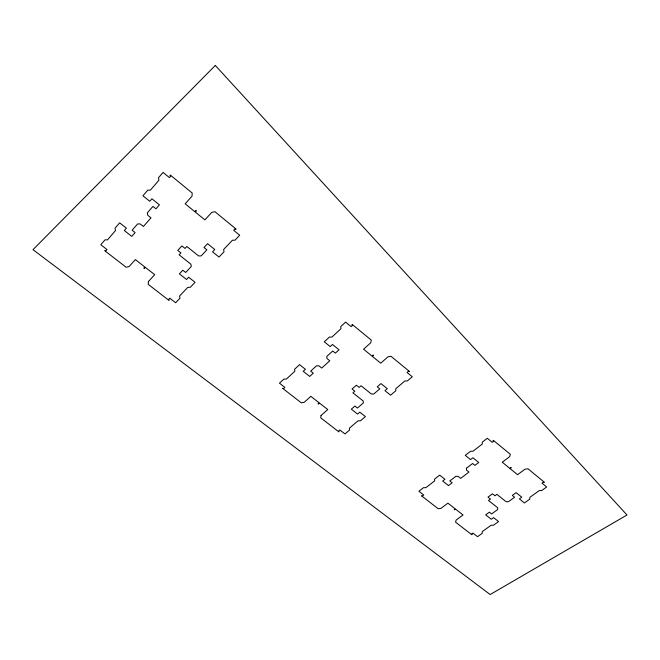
<?xml version="1.0" encoding="UTF-8"?>
<svg xmlns="http://www.w3.org/2000/svg" width="660" height="660" viewBox="0 0 660 660"><rect width="100%" height="100%" fill="white"/><g stroke="black" fill="none" stroke-linecap="round" stroke-linejoin="round"><path stroke-width="0.99" d="M466.463 468.212L466.463 470.035L468.98 472.04L460.672 478.376L458.156 476.38L455.845 476.338L449.823 480.95L452.141 482.782L448.47 485.595L442.67 481.024L444.939 479.276L439.7 475.142L434.593 479.094L434.627 480.884L425.824 487.69L423.538 487.649L418.902 491.238L423.745 494.983L422.449 495.982L421.501 495.817L438.182 508.728L440.995 508.357L447.901 503.159L455.309 508.934L454.187 509.776L455.689 509.231L463.048 514.965L456.126 520.08L455.582 522.192L471.801 534.74L472.172 534.468L471.619 534.039L472.923 533.098L477.551 536.679L482.237 533.305L482.254 531.63L491.156 525.22L493.408 525.269L498.572 521.557L493.564 517.605L491.263 519.271L485.669 514.866L489.373 512.168L491.617 513.934L497.681 509.528L497.722 507.796L488.524 500.486L490.454 499.067L488.004 497.112L492.467 493.82L494.926 495.776L496.873 494.34L506.088 501.707L508.382 501.757L514.577 497.252L512.325 495.445L516.145 492.657L521.771 497.194L519.395 498.91L524.428 502.969L529.79 499.108L529.864 497.351L539.286 490.561L541.612 490.603L546.678 486.964L542 483.128L543.428 482.105L544.393 482.27L527.975 468.781L525.005 469.194L517.547 474.705L510.114 468.641L511.318 467.75L510.939 467.437L509.734 468.336L502.252 462.231L509.685 456.637L510.353 454.311L493.433 440.426L493.028 440.731L493.622 441.218L492.212 442.299L487.311 438.281L482.295 442.159L482.27 444.048L472.939 451.267L470.58 451.234L465.275 455.334L470.547 459.583L472.906 457.768L478.739 462.478L474.936 465.374L472.609 463.502L466.463 468.212M148.368 281.597L148.269 284.386L168.927 300.366L169.273 300.003L168.564 299.459L169.768 298.18L175.651 302.742L179.974 298.188L179.602 295.985L187.819 287.314L190.286 287.314L195.063 282.282L188.661 277.241L186.541 279.493L179.396 273.867L182.812 270.212L185.674 272.473L191.276 266.491L190.913 264.206L179.132 254.851L180.914 252.912L177.771 250.412L181.88 245.924L185.031 248.44L186.829 246.485L198.635 255.931L201.168 255.923L206.893 249.802L204.006 247.483L207.545 243.68L214.756 249.505L212.553 251.848L219.013 257.045L223.987 251.798L223.666 249.463L232.419 240.224L234.985 240.207L239.696 235.24L233.681 230.307L235.001 228.904L235.727 229.499L236.107 229.094L214.954 211.72L211.794 212.355L204.889 219.887L195.31 212.083L196.424 210.853L195.929 210.449L194.824 211.678L185.171 203.808L192.019 196.144L192.2 193.033L170.321 175.065L169.95 175.494L170.709 176.121L169.422 177.606L163.069 172.4L158.482 177.73L158.911 180.246L150.381 190.138L147.782 190.162L142.939 195.789L149.737 201.267L151.891 198.784L159.415 204.856L155.941 208.824L152.938 206.407L147.32 212.842L147.749 215.251L150.992 217.841L143.401 226.479L140.167 223.922L137.626 223.938L132.14 230.216L135.118 232.567L131.761 236.387L124.319 230.538L126.39 228.154L119.65 222.841L115.013 228.228L115.483 230.587L107.498 239.844L104.998 239.861L100.799 244.736L106.994 249.538L105.814 250.891L105.08 250.313L104.742 250.701L126.076 267.209L129.055 266.632L135.35 259.586L144.82 266.97L143.798 268.1L144.276 268.48L145.307 267.341L154.712 274.675L148.368 281.597M321.073 415.429L320.71 417.821L338.811 431.83L339.174 431.524L338.555 431.038L339.826 429.957L344.982 433.95L349.536 430.081L349.396 428.183L358.042 420.824L360.393 420.849L365.417 416.584L359.815 412.17L357.588 414.084L351.334 409.159L354.932 406.057L357.439 408.037L363.338 402.963L363.214 400.999L352.918 392.832L354.799 391.19L352.052 389.004L356.392 385.209L359.139 387.403L361.036 385.753L371.349 393.995L373.75 394.02L379.772 388.839L377.248 386.81L380.968 383.6L387.272 388.682L384.953 390.662L390.588 395.2L395.81 390.761L395.728 388.757L404.91 380.935L407.344 380.96L412.286 376.761L407.047 372.463L408.433 371.275L409.456 371.456L391.042 356.326L387.981 356.829L380.721 363.19L372.38 356.392L373.552 355.361L373.123 355.006L371.951 356.045L363.553 349.198L370.788 342.73L371.25 340.082L352.25 324.472L351.854 324.835L352.514 325.372L351.145 326.626L345.634 322.113L340.774 326.593L340.939 328.746L331.897 337.087L329.431 337.07L324.291 341.814L330.206 346.582L332.491 344.487L339.034 349.767L335.354 353.116L332.739 351.013L326.791 356.441L326.964 358.512L329.786 360.772L321.733 368.074L318.92 365.838L316.503 365.822L310.678 371.135L313.277 373.18L309.713 376.414L303.221 371.308L305.423 369.286L299.549 364.658L294.616 369.212L294.83 371.242L286.325 379.079L283.94 379.054L279.469 383.188L284.881 387.379L283.627 388.525L282.628 388.352L301.282 402.79L304.169 402.328L310.852 396.355L319.135 402.806L318.046 403.772L318.466 404.101L319.555 403.136L327.781 409.555L321.073 415.429M215.309 65.456L33 249.67L490.157 594.544L627 514.998L215.309 65.456"/></g></svg>
